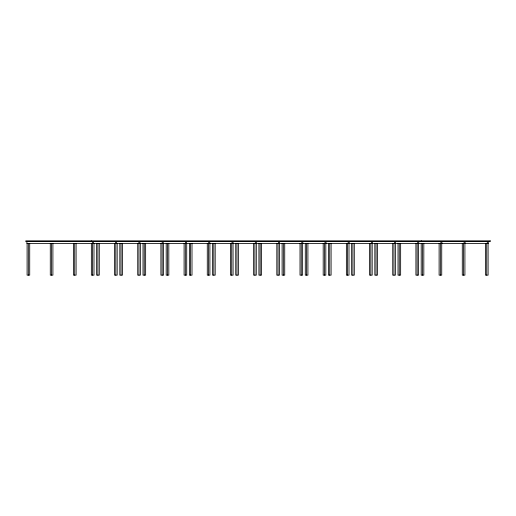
<?xml version="1.0" encoding="UTF-8"?>
<svg xmlns="http://www.w3.org/2000/svg" width="516" height="516" viewBox="0 0 516 516"><rect width="100%" height="100%" fill="white"/><g stroke="black" fill="none" stroke-linecap="round" stroke-linejoin="round"><path stroke-width="0.77" d="M488.278 241.611L488.278 243.604L26.909 243.604L26.909 241.611M488.097 243.604L488.097 275.151L485.466 275.151L485.466 243.604M487.272 241.611L487.272 243.604M486.717 243.604L486.717 275.151M465.097 241.611L465.097 243.604M464.916 243.604L464.916 275.151L462.284 275.151L462.284 243.604M464.09 241.611L464.09 243.604M463.536 243.604L463.536 275.151M441.915 241.611L441.915 243.604M441.735 243.604L441.735 275.151L439.103 275.151L439.103 243.604M440.909 241.611L440.909 243.604M440.348 243.604L440.348 275.151M423.83 243.604L423.83 275.151L421.198 275.151L421.198 243.604M422.449 243.604L422.449 275.151M421.256 240.849L421.256 241.611M418.734 241.611L418.734 243.604M418.553 243.604L418.553 275.151L415.922 275.151L415.922 243.604M417.728 241.611L417.728 243.604M417.167 243.604L417.167 275.151M400.648 243.604L400.648 275.151L398.017 275.151L398.017 243.604M399.268 243.604L399.268 275.151M395.546 241.611L395.546 243.604M395.366 243.604L395.366 275.151L392.734 275.151L392.734 243.604M394.54 241.611L394.54 243.604M393.985 243.604L393.985 275.151M377.467 243.604L377.467 275.151L374.835 275.151L374.835 243.604M376.08 243.604L376.08 275.151M372.365 241.611L372.365 243.604M372.184 243.604L372.184 275.151L369.553 275.151L369.553 243.604M371.359 241.611L371.359 243.604M370.804 243.604L370.804 275.151M354.286 243.604L354.286 275.151L351.648 275.151L351.648 243.604M352.899 243.604L352.899 275.151M349.184 241.611L349.184 243.604M349.003 243.604L349.003 275.151L346.371 275.151L346.371 243.604M348.177 241.611L348.177 243.604M347.623 243.604L347.623 275.151M331.098 243.604L331.098 275.151L328.466 275.151L328.466 243.604M329.718 243.604L329.718 275.151M326.002 241.611L326.002 243.604M325.822 243.604L325.822 275.151L323.19 275.151L323.19 243.604M324.996 241.611L324.996 243.604M324.435 243.604L324.435 275.151M307.917 243.604L307.917 275.151L305.285 275.151L305.285 243.604M306.536 243.604L306.536 275.151M302.821 241.611L302.821 243.604M302.64 243.604L302.64 275.151L300.009 275.151L300.009 243.604M301.815 241.611L301.815 243.604M301.254 243.604L301.254 275.151M284.735 243.604L284.735 275.151L282.104 275.151L282.104 243.604M283.349 243.604L283.349 275.151M279.601 241.611L279.601 243.604M279.453 243.604L279.453 275.151L276.821 275.151L276.821 243.604M278.588 241.611L278.588 243.604M278.072 243.604L278.072 275.151M261.554 243.604L261.554 275.151L258.922 275.151L258.922 243.604M260.167 243.604L260.167 275.151M256.323 241.611L256.271 275.151L253.64 275.151L253.64 243.604M255.31 241.611L255.31 243.604M254.891 243.604L254.891 275.151M238.366 243.604L238.366 275.151L235.735 275.151L235.735 243.604M236.986 243.604L236.986 275.151M233.039 241.611L233.09 275.151L230.459 275.151L230.459 243.604M232.026 241.611L232.026 243.604M231.703 243.604L231.703 275.151M215.185 243.604L215.185 275.151L212.553 275.151L212.553 243.604M213.805 243.604L213.805 275.151M209.909 243.604L209.909 275.151L207.277 275.151L207.277 243.604M209.76 241.611L209.76 243.604M208.748 241.611L208.748 243.604M208.522 243.604L208.522 275.151M192.004 243.604L192.004 275.151L189.372 275.151L189.372 243.604M190.617 243.604L190.617 275.151M186.721 243.604L186.721 275.151L184.089 275.151L184.089 243.604M186.476 241.611L186.476 243.604M185.47 241.611L185.47 243.604M185.341 243.604L185.341 275.151M168.822 243.604L168.822 275.151L166.191 275.151L166.191 243.604M167.436 243.604L167.436 275.151M163.54 243.604L163.54 275.151L160.908 275.151L160.908 243.604M163.198 241.611L163.198 243.604M162.185 241.611L162.185 243.604M162.159 243.604L162.159 275.151M145.641 243.604L145.641 275.151L143.009 275.151L143.009 243.604M144.254 243.604L144.254 275.151M140.358 243.604L140.358 275.151L137.727 275.151L137.727 243.604M139.92 241.611L139.92 243.604M138.978 243.604L138.978 275.151M138.907 241.611L138.907 243.604M122.453 243.604L122.453 275.151L119.822 275.151L119.822 243.604M121.073 243.604L121.073 275.151M117.177 243.604L117.177 275.151L114.546 275.151L114.546 243.604M116.635 241.611L116.635 243.604M115.79 243.604L115.79 275.151M115.623 241.611L115.623 243.604M99.272 243.604L99.272 275.151L96.64 275.151L96.64 243.604M97.892 243.604L97.892 275.151M93.996 243.604L93.996 275.151L91.358 275.151L91.358 243.604M93.357 241.611L93.357 243.604M92.609 243.604L92.609 275.151M92.345 241.611L92.345 243.604M91.274 240.849L91.274 241.611M76.091 243.604L76.091 275.151L73.459 275.151L73.459 243.604M74.704 243.604L74.704 275.151M52.909 243.604L52.909 275.151L50.278 275.151L50.278 243.604M51.523 243.604L51.523 275.151M29.722 243.604L29.722 275.151L27.09 275.151L27.09 243.604M28.341 243.604L28.341 275.151M490.2 240.849L25.8 240.849L25.8 241.611L490.2 241.611L490.2 240.849"/></g></svg>
